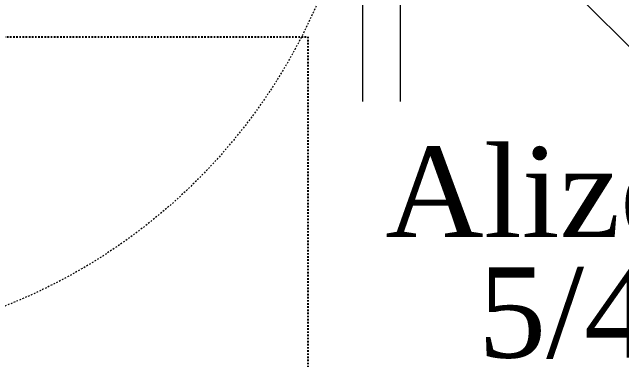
# Model space of a CAD drawing. Header units: centimetres. Extents: x 2191 to 12545, y -680 to 18662.
# Drawn here: x 9035.8 to 9116.8, y 9211.4 to 9257.6 of the extents above; entities that cross this region are included whole.
import ezdxf

# ---------------------------------------------------------------- set-up
doc = ezdxf.new("R2010")
doc.units = ezdxf.units.CM
for name, pattern in [('Style de ligne -1', [0.41664, 0.20828, -0.20836]), ('Style de ligne -11', [0.347222, 0.20828, -0.138942]), ('Style de ligne -5', [0.20828, 0.069425, -0.138855]), ('VW-01', [0.41656, 0.20828, -0.20828])]:
    doc.linetypes.add(name, pattern=pattern)
for name, color, linetype in [('B faience', 252, 'Style de ligne -11'), ('B Général', 252, 'Continuous'), ('C ANNOTATIONS-PMR', 252, 'Style de ligne -5'), ('C ANNOTATIONS-prestations', 252, 'Continuous'), ('prlm-VMC', 93, 'Continuous')]:
    doc.layers.add(name, color=color, linetype=linetype)
doc.styles.add('Eurostile', font='Eurosti.TTF')
doc.styles.add('prlm-vmc', font='pala.ttf', dxfattribs={"height": 14})

# ---------------------------------------------------------------- blocks, each defined once
blk = doc.blocks.new('WC-plan-PMR')
at = {"layer": 'B Général', "color": 154, "linetype": 'Style de ligne -1', "true_color": 0x0053a6, "flags": 128}
blk.add_lwpolyline([(-114.5, 112.5), (15.5, 112.5), (15.5, 32.5), (-114.5, 32.5)], close=True, dxfattribs=at)
blk = doc.blocks.new('Bac douche 80.80')
at = {"layer": 'B faience', "lineweight": 18, "flags": 128}
blk.add_lwpolyline([(-41, -40), (40, -40), (40, 41)], dxfattribs=at)
at = {"layer": 'B Général', "color": 7, "linetype": 'Continuous', "lineweight": 5}
for p, q in [((25.5, -25.5), (-31, 31)), ((28, -24.464), (28, 31)), ((24.464, -28), (-31, -28))]:
    blk.add_line(p, q, dxfattribs=at)
at = {"layer": 'B Général', "color": 7, "linetype": 'Continuous', "lineweight": 5, "flags": 128}
for points in [[(-41, 41), (39, 41), (39, -39), (-41, -39)], [(-36, 36), (34, 36), (34, -34), (-36, -34)]]:
    blk.add_lwpolyline(points, close=True, dxfattribs=at)
at = {"layer": 'B Général', "color": 7, "linetype": 'Continuous', "lineweight": 5}
blk.add_circle((28, -28), 3.536, dxfattribs=at)
at = {"layer": 'C ANNOTATIONS-prestations', "color": 7, "insert": (-36, 32.508), "char_height": 4.706, "width": 70, "attachment_point": 4, "line_spacing_factor": 0.894142, "style": 'Eurostile'}
blk.add_mtext('bac douche 80x80', dxfattribs=at)
blk = doc.blocks.new('Rond 150_PMR')
at = {"layer": 'B Général', "color": 154, "linetype": 'VW-01', "lineweight": 5, "true_color": 0x0053a6}
blk.add_circle((0, 0), 75, dxfattribs=at)

msp = doc.modelspace()

# ---------------------------------------------------------------- block references
at = {"layer": 'B Général', "color": 7}
for name, p in [('Bac douche 80.80', (9123.377, 9247.426)), ('WC-plan-PMR', (9059.553, 9141.854))]:
    msp.add_blockref(name, p, dxfattribs=at)
at = {"layer": 'C ANNOTATIONS-PMR', "color": 7, "rotation": 90}
msp.add_blockref('Rond 150_PMR', (9007.377, 9288.401), dxfattribs=at)

# ---------------------------------------------------------------- next in the draw order: texts
at = {"layer": 'prlm-VMC', "ltscale": 25, "insert": (9113.79, 9225.636), "char_height": 12, "width": 58.61474, "attachment_point": 5, "line_spacing_factor": 0.8, "style": 'prlm-vmc', "bg_fill": 2}
msp.add_mtext('Alizé H 5/45', dxfattribs=at)

doc.saveas('drawing.dxf')
